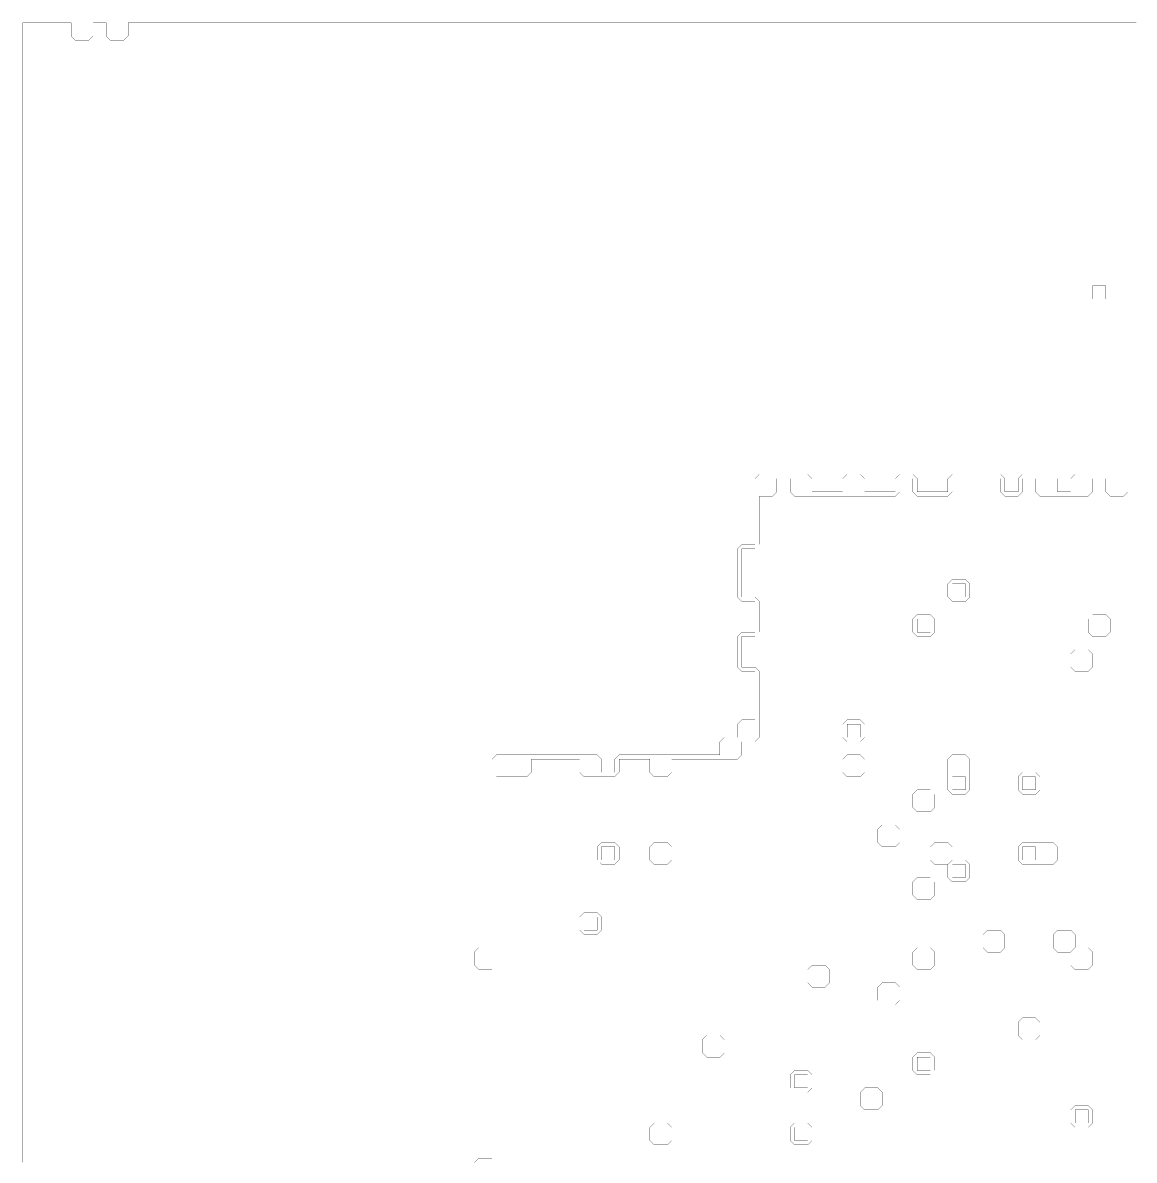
# Model space of a CAD drawing. Header units: metres. Extents: x 0 to 4990, y -4990 to 0.
# Drawn here: x 0 to 2476, y -2534 to 0 of the extents above; entities that cross this region are included whole.
import ezdxf

# ---------------------------------------------------------------- set-up
doc = ezdxf.new("R2010")
doc.units = ezdxf.units.M
for name, color, linetype in [('conductor', 1, 'Continuous'), ('dielectric', 8, 'Continuous'), ('substrate', 5, 'Continuous')]:
    doc.layers.add(name, color=color, linetype=linetype)

msp = doc.modelspace()

# ---------------------------------------------------------------- linework, layer by layer
at = {"layer": 'conductor', "const_width": 0.5}
msp.add_lwpolyline([(2480.46875, -1015.625), (2470.703125, -1015.625), (2460.9375, -1015.625), (2460.9375, -1025.390625), (2460.9375, -1035.15625), (2460.9375, -1044.921875), (2451.171875, -1054.6875), (2441.40625, -1054.6875), (2431.640625, -1054.6875), (2421.875, -1054.6875), (2412.109375, -1044.921875), (2412.109375, -1035.15625), (2412.109375, -1025.390625), (2412.109375, -1015.625), (2402.34375, -1015.625), (2392.578125, -1015.625), (2382.8125, -1015.625), (2382.8125, -1025.390625), (2382.8125, -1035.15625), (2382.8125, -1044.921875), (2373.046875, -1054.6875), (2363.28125, -1054.6875), (2353.515625, -1054.6875), (2343.75, -1054.6875), (2333.984375, -1054.6875), (2324.21875, -1054.6875), (2314.453125, -1054.6875), (2304.6875, -1054.6875), (2294.921875, -1054.6875), (2285.15625, -1054.6875), (2275.390625, -1054.6875), (2265.625, -1054.6875), (2255.859375, -1044.921875), (2255.859375, -1035.15625), (2255.859375, -1025.390625), (2255.859375, -1015.625), (2246.09375, -1015.625), (2236.328125, -1015.625), (2226.5625, -1015.625), (2226.5625, -1025.390625), (2226.5625, -1035.15625), (2226.5625, -1044.921875), (2216.796875, -1054.6875), (2207.03125, -1054.6875), (2197.265625, -1054.6875), (2187.5, -1054.6875), (2177.734375, -1044.921875), (2177.734375, -1035.15625), (2177.734375, -1025.390625), (2177.734375, -1015.625), (2167.96875, -1015.625), (2158.203125, -1015.625), (2148.4375, -1015.625), (2138.671875, -1015.625), (2128.90625, -1015.625), (2119.140625, -1015.625), (2109.375, -1015.625), (2099.609375, -1015.625), (2089.84375, -1015.625), (2080.078125, -1015.625), (2070.3125, -1015.625), (2070.3125, -1025.390625), (2070.3125, -1035.15625), (2070.3125, -1044.921875), (2060.546875, -1054.6875), (2050.78125, -1054.6875), (2041.015625, -1054.6875), (2031.25, -1054.6875), (2021.484375, -1054.6875), (2011.71875, -1054.6875), (2001.953125, -1054.6875), (1992.1875, -1054.6875), (1982.421875, -1044.921875), (1982.421875, -1035.15625), (1982.421875, -1025.390625), (1982.421875, -1015.625), (1972.65625, -1015.625), (1962.890625, -1015.625), (1953.125, -1015.625), (1953.125, -1025.390625), (1953.125, -1035.15625), (1953.125, -1044.921875), (1943.359375, -1054.6875), (1933.59375, -1054.6875), (1923.828125, -1054.6875), (1914.0625, -1054.6875), (1904.296875, -1054.6875), (1894.53125, -1054.6875), (1884.765625, -1054.6875), (1875, -1054.6875), (1865.234375, -1054.6875), (1855.46875, -1054.6875), (1845.703125, -1054.6875), (1835.9375, -1054.6875), (1826.171875, -1054.6875), (1816.40625, -1054.6875), (1806.640625, -1054.6875), (1796.875, -1054.6875), (1787.109375, -1054.6875), (1777.34375, -1054.6875), (1767.578125, -1054.6875), (1757.8125, -1054.6875), (1748.046875, -1054.6875), (1738.28125, -1054.6875), (1728.515625, -1054.6875), (1718.75, -1054.6875), (1708.984375, -1044.921875), (1708.984375, -1035.15625), (1708.984375, -1025.390625), (1708.984375, -1015.625), (1699.21875, -1015.625), (1689.453125, -1015.625), (1679.6875, -1015.625), (1679.6875, -1025.390625), (1679.6875, -1035.15625), (1679.6875, -1044.921875), (1669.921875, -1054.6875), (1660.15625, -1054.6875), (1650.390625, -1054.6875), (1640.625, -1054.6875), (1640.625, -1064.453125), (1640.625, -1074.21875), (1640.625, -1083.984375), (1640.625, -1093.75), (1640.625, -1103.515625), (1640.625, -1113.28125), (1640.625, -1123.046875), (1640.625, -1132.8125), (1640.625, -1142.578125), (1640.625, -1152.34375), (1640.625, -1162.109375), (1630.859375, -1171.875), (1621.09375, -1171.875), (1611.328125, -1171.875), (1601.5625, -1171.875), (1601.5625, -1181.640625), (1601.5625, -1191.40625), (1601.5625, -1201.171875), (1601.5625, -1210.9375), (1601.5625, -1220.703125), (1601.5625, -1230.46875), (1601.5625, -1240.234375), (1601.5625, -1250), (1601.5625, -1259.765625), (1601.5625, -1269.53125), (1601.5625, -1279.296875), (1611.328125, -1279.296875), (1621.09375, -1279.296875), (1630.859375, -1279.296875), (1640.625, -1289.0625), (1640.625, -1298.828125), (1640.625, -1308.59375), (1640.625, -1318.359375), (1640.625, -1328.125), (1640.625, -1337.890625), (1640.625, -1347.65625), (1640.625, -1357.421875), (1630.859375, -1367.1875), (1621.09375, -1367.1875), (1611.328125, -1367.1875), (1601.5625, -1367.1875), (1601.5625, -1376.953125), (1601.5625, -1386.71875), (1601.5625, -1396.484375), (1601.5625, -1406.25), (1601.5625, -1416.015625), (1601.5625, -1425.78125), (1601.5625, -1435.546875), (1611.328125, -1435.546875), (1621.09375, -1435.546875), (1630.859375, -1435.546875), (1640.625, -1445.3125), (1640.625, -1455.078125), (1640.625, -1464.84375), (1640.625, -1474.609375), (1640.625, -1484.375), (1640.625, -1494.140625), (1640.625, -1503.90625), (1640.625, -1513.671875), (1640.625, -1523.4375), (1640.625, -1533.203125), (1640.625, -1542.96875), (1640.625, -1552.734375), (1640.625, -1562.5), (1640.625, -1572.265625), (1640.625, -1582.03125), (1640.625, -1591.796875), (1630.859375, -1601.5625), (1621.09375, -1601.5625), (1611.328125, -1601.5625), (1601.5625, -1601.5625), (1601.5625, -1611.328125), (1601.5625, -1621.09375), (1601.5625, -1630.859375), (1591.796875, -1640.625), (1582.03125, -1640.625), (1572.265625, -1640.625), (1562.5, -1640.625), (1552.734375, -1640.625), (1542.96875, -1640.625), (1533.203125, -1640.625), (1523.4375, -1640.625), (1513.671875, -1640.625), (1503.90625, -1640.625), (1494.140625, -1640.625), (1484.375, -1640.625), (1474.609375, -1640.625), (1464.84375, -1640.625), (1455.078125, -1640.625), (1445.3125, -1640.625), (1445.3125, -1650.390625), (1445.3125, -1660.15625), (1445.3125, -1669.921875), (1435.546875, -1679.6875), (1425.78125, -1679.6875), (1416.015625, -1679.6875), (1406.25, -1679.6875), (1396.484375, -1669.921875), (1396.484375, -1660.15625), (1396.484375, -1650.390625), (1396.484375, -1640.625), (1386.71875, -1640.625), (1376.953125, -1640.625), (1367.1875, -1640.625), (1357.421875, -1640.625), (1347.65625, -1640.625), (1337.890625, -1640.625), (1328.125, -1640.625), (1328.125, -1650.390625), (1328.125, -1660.15625), (1328.125, -1669.921875), (1318.359375, -1679.6875), (1308.59375, -1679.6875), (1298.828125, -1679.6875), (1289.0625, -1679.6875), (1279.296875, -1679.6875), (1269.53125, -1679.6875), (1259.765625, -1679.6875), (1250, -1679.6875), (1240.234375, -1669.921875), (1240.234375, -1660.15625), (1240.234375, -1650.390625), (1240.234375, -1640.625), (1230.46875, -1640.625), (1220.703125, -1640.625), (1210.9375, -1640.625), (1201.171875, -1640.625), (1191.40625, -1640.625), (1181.640625, -1640.625), (1171.875, -1640.625), (1162.109375, -1640.625), (1152.34375, -1640.625), (1142.578125, -1640.625), (1132.8125, -1640.625), (1132.8125, -1650.390625), (1132.8125, -1660.15625), (1132.8125, -1669.921875), (1123.046875, -1679.6875), (1113.28125, -1679.6875), (1103.515625, -1679.6875), (1093.75, -1679.6875), (1083.984375, -1679.6875), (1074.21875, -1679.6875), (1064.453125, -1679.6875), (1054.6875, -1679.6875), (1054.6875, -1689.453125), (1054.6875, -1699.21875), (1054.6875, -1708.984375), (1054.6875, -1718.75), (1054.6875, -1728.515625), (1054.6875, -1738.28125), (1054.6875, -1748.046875), (1054.6875, -1757.8125), (1054.6875, -1767.578125), (1054.6875, -1777.34375), (1054.6875, -1787.109375), (1054.6875, -1796.875), (1054.6875, -1806.640625), (1054.6875, -1816.40625), (1054.6875, -1826.171875), (1054.6875, -1835.9375), (1054.6875, -1845.703125), (1054.6875, -1855.46875), (1054.6875, -1865.234375), (1054.6875, -1875), (1054.6875, -1884.765625), (1054.6875, -1894.53125), (1054.6875, -1904.296875), (1054.6875, -1914.0625), (1054.6875, -1923.828125), (1054.6875, -1933.59375), (1054.6875, -1943.359375), (1054.6875, -1953.125), (1054.6875, -1962.890625), (1054.6875, -1972.65625), (1054.6875, -1982.421875), (1054.6875, -1992.1875), (1054.6875, -2001.953125), (1054.6875, -2011.71875), (1054.6875, -2021.484375), (1054.6875, -2031.25), (1054.6875, -2041.015625), (1054.6875, -2050.78125), (1054.6875, -2060.546875), (1054.6875, -2070.3125), (1054.6875, -2080.078125), (1054.6875, -2089.84375), (1054.6875, -2099.609375), (1054.6875, -2109.375), (1054.6875, -2119.140625), (1054.6875, -2128.90625), (1054.6875, -2138.671875), (1054.6875, -2148.4375), (1054.6875, -2158.203125), (1054.6875, -2167.96875), (1054.6875, -2177.734375), (1054.6875, -2187.5), (1054.6875, -2197.265625), (1054.6875, -2207.03125), (1054.6875, -2216.796875), (1054.6875, -2226.5625), (1054.6875, -2236.328125), (1054.6875, -2246.09375), (1054.6875, -2255.859375), (1054.6875, -2265.625), (1054.6875, -2275.390625), (1054.6875, -2285.15625), (1054.6875, -2294.921875), (1054.6875, -2304.6875), (1054.6875, -2314.453125), (1054.6875, -2324.21875), (1054.6875, -2333.984375), (1054.6875, -2343.75), (1054.6875, -2353.515625), (1054.6875, -2363.28125), (1054.6875, -2373.046875), (1054.6875, -2382.8125), (1054.6875, -2392.578125), (1054.6875, -2402.34375), (1054.6875, -2412.109375), (1054.6875, -2421.875), (1054.6875, -2431.640625), (1054.6875, -2441.40625), (1054.6875, -2451.171875), (1054.6875, -2460.9375), (1054.6875, -2470.703125), (1054.6875, -2480.46875), (1054.6875, -2490.234375), (1054.6875, -2500), (1054.6875, -2509.765625), (1054.6875, -2519.53125), (1054.6875, -2529.296875), (1054.6875, -2539.0625)], dxfattribs=at)
for points in [[(2060.546875, -1250), (2070.3125, -1240.234375), (2080.078125, -1240.234375), (2089.84375, -1240.234375), (2099.609375, -1240.234375), (2109.375, -1250), (2109.375, -1259.765625), (2109.375, -1269.53125), (2109.375, -1279.296875), (2099.609375, -1289.0625), (2089.84375, -1289.0625), (2080.078125, -1289.0625), (2070.3125, -1289.0625), (2060.546875, -1279.296875), (2060.546875, -1269.53125), (2060.546875, -1259.765625)], [(1982.421875, -1328.125), (1992.1875, -1318.359375), (2001.953125, -1318.359375), (2011.71875, -1318.359375), (2021.484375, -1318.359375), (2031.25, -1328.125), (2031.25, -1337.890625), (2031.25, -1347.65625), (2031.25, -1357.421875), (2021.484375, -1367.1875), (2011.71875, -1367.1875), (2001.953125, -1367.1875), (1992.1875, -1367.1875), (1982.421875, -1357.421875), (1982.421875, -1347.65625), (1982.421875, -1337.890625)], [(2373.046875, -1328.125), (2382.8125, -1318.359375), (2392.578125, -1318.359375), (2402.34375, -1318.359375), (2412.109375, -1318.359375), (2421.875, -1328.125), (2421.875, -1337.890625), (2421.875, -1347.65625), (2421.875, -1357.421875), (2412.109375, -1367.1875), (2402.34375, -1367.1875), (2392.578125, -1367.1875), (2382.8125, -1367.1875), (2373.046875, -1357.421875), (2373.046875, -1347.65625), (2373.046875, -1337.890625)], [(2333.984375, -1406.25), (2343.75, -1396.484375), (2353.515625, -1396.484375), (2363.28125, -1396.484375), (2373.046875, -1396.484375), (2382.8125, -1406.25), (2382.8125, -1416.015625), (2382.8125, -1425.78125), (2382.8125, -1435.546875), (2373.046875, -1445.3125), (2363.28125, -1445.3125), (2353.515625, -1445.3125), (2343.75, -1445.3125), (2333.984375, -1435.546875), (2333.984375, -1425.78125), (2333.984375, -1416.015625)], [(1826.171875, -1562.5), (1835.9375, -1552.734375), (1845.703125, -1552.734375), (1855.46875, -1552.734375), (1865.234375, -1552.734375), (1875, -1562.5), (1875, -1572.265625), (1875, -1582.03125), (1875, -1591.796875), (1865.234375, -1601.5625), (1855.46875, -1601.5625), (1845.703125, -1601.5625), (1835.9375, -1601.5625), (1826.171875, -1591.796875), (1826.171875, -1582.03125), (1826.171875, -1572.265625)], [(1826.171875, -1640.625), (1835.9375, -1630.859375), (1845.703125, -1630.859375), (1855.46875, -1630.859375), (1865.234375, -1630.859375), (1875, -1640.625), (1875, -1650.390625), (1875, -1660.15625), (1875, -1669.921875), (1865.234375, -1679.6875), (1855.46875, -1679.6875), (1845.703125, -1679.6875), (1835.9375, -1679.6875), (1826.171875, -1669.921875), (1826.171875, -1660.15625), (1826.171875, -1650.390625)], [(2060.546875, -1640.625), (2070.3125, -1630.859375), (2080.078125, -1630.859375), (2089.84375, -1630.859375), (2099.609375, -1630.859375), (2109.375, -1640.625), (2109.375, -1650.390625), (2109.375, -1660.15625), (2109.375, -1669.921875), (2109.375, -1679.6875), (2109.375, -1689.453125), (2109.375, -1699.21875), (2109.375, -1708.984375), (2099.609375, -1718.75), (2089.84375, -1718.75), (2080.078125, -1718.75), (2070.3125, -1718.75), (2060.546875, -1708.984375), (2060.546875, -1699.21875), (2060.546875, -1689.453125), (2060.546875, -1679.6875), (2060.546875, -1669.921875), (2060.546875, -1660.15625), (2060.546875, -1650.390625)], [(2216.796875, -1679.6875), (2226.5625, -1669.921875), (2236.328125, -1669.921875), (2246.09375, -1669.921875), (2255.859375, -1669.921875), (2265.625, -1679.6875), (2265.625, -1689.453125), (2265.625, -1699.21875), (2265.625, -1708.984375), (2255.859375, -1718.75), (2246.09375, -1718.75), (2236.328125, -1718.75), (2226.5625, -1718.75), (2216.796875, -1708.984375), (2216.796875, -1699.21875), (2216.796875, -1689.453125)], [(1982.421875, -1718.75), (1992.1875, -1708.984375), (2001.953125, -1708.984375), (2011.71875, -1708.984375), (2021.484375, -1708.984375), (2031.25, -1718.75), (2031.25, -1728.515625), (2031.25, -1738.28125), (2031.25, -1748.046875), (2021.484375, -1757.8125), (2011.71875, -1757.8125), (2001.953125, -1757.8125), (1992.1875, -1757.8125), (1982.421875, -1748.046875), (1982.421875, -1738.28125), (1982.421875, -1728.515625)], [(1904.296875, -1796.875), (1914.0625, -1787.109375), (1923.828125, -1787.109375), (1933.59375, -1787.109375), (1943.359375, -1787.109375), (1953.125, -1796.875), (1953.125, -1806.640625), (1953.125, -1816.40625), (1953.125, -1826.171875), (1943.359375, -1835.9375), (1933.59375, -1835.9375), (1923.828125, -1835.9375), (1914.0625, -1835.9375), (1904.296875, -1826.171875), (1904.296875, -1816.40625), (1904.296875, -1806.640625)], [(1279.296875, -1835.9375), (1289.0625, -1826.171875), (1298.828125, -1826.171875), (1308.59375, -1826.171875), (1318.359375, -1826.171875), (1328.125, -1835.9375), (1328.125, -1845.703125), (1328.125, -1855.46875), (1328.125, -1865.234375), (1318.359375, -1875), (1308.59375, -1875), (1298.828125, -1875), (1289.0625, -1875), (1279.296875, -1865.234375), (1279.296875, -1855.46875), (1279.296875, -1845.703125)], [(1396.484375, -1835.9375), (1406.25, -1826.171875), (1416.015625, -1826.171875), (1425.78125, -1826.171875), (1435.546875, -1826.171875), (1445.3125, -1835.9375), (1445.3125, -1845.703125), (1445.3125, -1855.46875), (1445.3125, -1865.234375), (1435.546875, -1875), (1425.78125, -1875), (1416.015625, -1875), (1406.25, -1875), (1396.484375, -1865.234375), (1396.484375, -1855.46875), (1396.484375, -1845.703125)], [(2021.484375, -1835.9375), (2031.25, -1826.171875), (2041.015625, -1826.171875), (2050.78125, -1826.171875), (2060.546875, -1826.171875), (2070.3125, -1835.9375), (2070.3125, -1845.703125), (2070.3125, -1855.46875), (2070.3125, -1865.234375), (2060.546875, -1875), (2050.78125, -1875), (2041.015625, -1875), (2031.25, -1875), (2021.484375, -1865.234375), (2021.484375, -1855.46875), (2021.484375, -1845.703125)], [(2216.796875, -1835.9375), (2226.5625, -1826.171875), (2236.328125, -1826.171875), (2246.09375, -1826.171875), (2255.859375, -1826.171875), (2265.625, -1826.171875), (2275.390625, -1826.171875), (2285.15625, -1826.171875), (2294.921875, -1826.171875), (2304.6875, -1835.9375), (2304.6875, -1845.703125), (2304.6875, -1855.46875), (2304.6875, -1865.234375), (2294.921875, -1875), (2285.15625, -1875), (2275.390625, -1875), (2265.625, -1875), (2255.859375, -1875), (2246.09375, -1875), (2236.328125, -1875), (2226.5625, -1875), (2216.796875, -1865.234375), (2216.796875, -1855.46875), (2216.796875, -1845.703125)], [(2060.546875, -1875), (2070.3125, -1865.234375), (2080.078125, -1865.234375), (2089.84375, -1865.234375), (2099.609375, -1865.234375), (2109.375, -1875), (2109.375, -1884.765625), (2109.375, -1894.53125), (2109.375, -1904.296875), (2099.609375, -1914.0625), (2089.84375, -1914.0625), (2080.078125, -1914.0625), (2070.3125, -1914.0625), (2060.546875, -1904.296875), (2060.546875, -1894.53125), (2060.546875, -1884.765625)], [(1982.421875, -1914.0625), (1992.1875, -1904.296875), (2001.953125, -1904.296875), (2011.71875, -1904.296875), (2021.484375, -1904.296875), (2031.25, -1914.0625), (2031.25, -1923.828125), (2031.25, -1933.59375), (2031.25, -1943.359375), (2021.484375, -1953.125), (2011.71875, -1953.125), (2001.953125, -1953.125), (1992.1875, -1953.125), (1982.421875, -1943.359375), (1982.421875, -1933.59375), (1982.421875, -1923.828125)], [(1240.234375, -1992.1875), (1250, -1982.421875), (1259.765625, -1982.421875), (1269.53125, -1982.421875), (1279.296875, -1982.421875), (1289.0625, -1992.1875), (1289.0625, -2001.953125), (1289.0625, -2011.71875), (1289.0625, -2021.484375), (1279.296875, -2031.25), (1269.53125, -2031.25), (1259.765625, -2031.25), (1250, -2031.25), (1240.234375, -2021.484375), (1240.234375, -2011.71875), (1240.234375, -2001.953125)], [(2138.671875, -2031.25), (2148.4375, -2021.484375), (2158.203125, -2021.484375), (2167.96875, -2021.484375), (2177.734375, -2021.484375), (2187.5, -2031.25), (2187.5, -2041.015625), (2187.5, -2050.78125), (2187.5, -2060.546875), (2177.734375, -2070.3125), (2167.96875, -2070.3125), (2158.203125, -2070.3125), (2148.4375, -2070.3125), (2138.671875, -2060.546875), (2138.671875, -2050.78125), (2138.671875, -2041.015625)], [(2294.921875, -2031.25), (2304.6875, -2021.484375), (2314.453125, -2021.484375), (2324.21875, -2021.484375), (2333.984375, -2021.484375), (2343.75, -2031.25), (2343.75, -2041.015625), (2343.75, -2050.78125), (2343.75, -2060.546875), (2333.984375, -2070.3125), (2324.21875, -2070.3125), (2314.453125, -2070.3125), (2304.6875, -2070.3125), (2294.921875, -2060.546875), (2294.921875, -2050.78125), (2294.921875, -2041.015625)], [(1982.421875, -2070.3125), (1992.1875, -2060.546875), (2001.953125, -2060.546875), (2011.71875, -2060.546875), (2021.484375, -2060.546875), (2031.25, -2070.3125), (2031.25, -2080.078125), (2031.25, -2089.84375), (2031.25, -2099.609375), (2021.484375, -2109.375), (2011.71875, -2109.375), (2001.953125, -2109.375), (1992.1875, -2109.375), (1982.421875, -2099.609375), (1982.421875, -2089.84375), (1982.421875, -2080.078125)], [(2333.984375, -2070.3125), (2343.75, -2060.546875), (2353.515625, -2060.546875), (2363.28125, -2060.546875), (2373.046875, -2060.546875), (2382.8125, -2070.3125), (2382.8125, -2080.078125), (2382.8125, -2089.84375), (2382.8125, -2099.609375), (2373.046875, -2109.375), (2363.28125, -2109.375), (2353.515625, -2109.375), (2343.75, -2109.375), (2333.984375, -2099.609375), (2333.984375, -2089.84375), (2333.984375, -2080.078125)], [(1748.046875, -2109.375), (1757.8125, -2099.609375), (1767.578125, -2099.609375), (1777.34375, -2099.609375), (1787.109375, -2099.609375), (1796.875, -2109.375), (1796.875, -2119.140625), (1796.875, -2128.90625), (1796.875, -2138.671875), (1787.109375, -2148.4375), (1777.34375, -2148.4375), (1767.578125, -2148.4375), (1757.8125, -2148.4375), (1748.046875, -2138.671875), (1748.046875, -2128.90625), (1748.046875, -2119.140625)], [(1904.296875, -2148.4375), (1914.0625, -2138.671875), (1923.828125, -2138.671875), (1933.59375, -2138.671875), (1943.359375, -2138.671875), (1953.125, -2148.4375), (1953.125, -2158.203125), (1953.125, -2167.96875), (1953.125, -2177.734375), (1943.359375, -2187.5), (1933.59375, -2187.5), (1923.828125, -2187.5), (1914.0625, -2187.5), (1904.296875, -2177.734375), (1904.296875, -2167.96875), (1904.296875, -2158.203125)], [(2216.796875, -2226.5625), (2226.5625, -2216.796875), (2236.328125, -2216.796875), (2246.09375, -2216.796875), (2255.859375, -2216.796875), (2265.625, -2226.5625), (2265.625, -2236.328125), (2265.625, -2246.09375), (2265.625, -2255.859375), (2255.859375, -2265.625), (2246.09375, -2265.625), (2236.328125, -2265.625), (2226.5625, -2265.625), (2216.796875, -2255.859375), (2216.796875, -2246.09375), (2216.796875, -2236.328125)], [(1513.671875, -2265.625), (1523.4375, -2255.859375), (1533.203125, -2255.859375), (1542.96875, -2255.859375), (1552.734375, -2255.859375), (1562.5, -2265.625), (1562.5, -2275.390625), (1562.5, -2285.15625), (1562.5, -2294.921875), (1552.734375, -2304.6875), (1542.96875, -2304.6875), (1533.203125, -2304.6875), (1523.4375, -2304.6875), (1513.671875, -2294.921875), (1513.671875, -2285.15625), (1513.671875, -2275.390625)], [(1982.421875, -2304.6875), (1992.1875, -2294.921875), (2001.953125, -2294.921875), (2011.71875, -2294.921875), (2021.484375, -2294.921875), (2031.25, -2304.6875), (2031.25, -2314.453125), (2031.25, -2324.21875), (2031.25, -2333.984375), (2021.484375, -2343.75), (2011.71875, -2343.75), (2001.953125, -2343.75), (1992.1875, -2343.75), (1982.421875, -2333.984375), (1982.421875, -2324.21875), (1982.421875, -2314.453125)], [(1708.984375, -2343.75), (1718.75, -2333.984375), (1728.515625, -2333.984375), (1738.28125, -2333.984375), (1748.046875, -2333.984375), (1757.8125, -2343.75), (1757.8125, -2353.515625), (1757.8125, -2363.28125), (1757.8125, -2373.046875), (1748.046875, -2382.8125), (1738.28125, -2382.8125), (1728.515625, -2382.8125), (1718.75, -2382.8125), (1708.984375, -2373.046875), (1708.984375, -2363.28125), (1708.984375, -2353.515625)], [(1865.234375, -2382.8125), (1875, -2373.046875), (1884.765625, -2373.046875), (1894.53125, -2373.046875), (1904.296875, -2373.046875), (1914.0625, -2382.8125), (1914.0625, -2392.578125), (1914.0625, -2402.34375), (1914.0625, -2412.109375), (1904.296875, -2421.875), (1894.53125, -2421.875), (1884.765625, -2421.875), (1875, -2421.875), (1865.234375, -2412.109375), (1865.234375, -2402.34375), (1865.234375, -2392.578125)], [(2333.984375, -2421.875), (2343.75, -2412.109375), (2353.515625, -2412.109375), (2363.28125, -2412.109375), (2373.046875, -2412.109375), (2382.8125, -2421.875), (2382.8125, -2431.640625), (2382.8125, -2441.40625), (2382.8125, -2451.171875), (2373.046875, -2460.9375), (2363.28125, -2460.9375), (2353.515625, -2460.9375), (2343.75, -2460.9375), (2333.984375, -2451.171875), (2333.984375, -2441.40625), (2333.984375, -2431.640625)], [(1396.484375, -2460.9375), (1406.25, -2451.171875), (1416.015625, -2451.171875), (1425.78125, -2451.171875), (1435.546875, -2451.171875), (1445.3125, -2460.9375), (1445.3125, -2470.703125), (1445.3125, -2480.46875), (1445.3125, -2490.234375), (1435.546875, -2500), (1425.78125, -2500), (1416.015625, -2500), (1406.25, -2500), (1396.484375, -2490.234375), (1396.484375, -2480.46875), (1396.484375, -2470.703125)], [(1708.984375, -2460.9375), (1718.75, -2451.171875), (1728.515625, -2451.171875), (1738.28125, -2451.171875), (1748.046875, -2451.171875), (1757.8125, -2460.9375), (1757.8125, -2470.703125), (1757.8125, -2480.46875), (1757.8125, -2490.234375), (1748.046875, -2500), (1738.28125, -2500), (1728.515625, -2500), (1718.75, -2500), (1708.984375, -2490.234375), (1708.984375, -2480.46875), (1708.984375, -2470.703125)]]:
    msp.add_lwpolyline(points, close=True, dxfattribs=at)
at = {"layer": 'dielectric', "const_width": 0.5}
msp.add_lwpolyline([(2382.8125, -585.9375), (2382.8125, -595.703125), (2382.8125, -605.46875), (2382.8125, -615.234375), (2392.578125, -615.234375), (2402.34375, -615.234375), (2412.109375, -615.234375), (2412.109375, -605.46875), (2412.109375, -595.703125), (2412.109375, -585.9375), (2402.34375, -585.9375), (2392.578125, -585.9375)], close=True, dxfattribs=at)
at = {"layer": 'substrate', "const_width": 0.5}
for points in [[(2480.46875, 0), (2470.703125, 0), (2460.9375, 0), (2451.171875, 0), (2441.40625, 0), (2431.640625, 0), (2421.875, 0), (2412.109375, 0), (2402.34375, 0), (2392.578125, 0), (2382.8125, 0), (2373.046875, 0), (2363.28125, 0), (2353.515625, 0), (2343.75, 0), (2333.984375, 0), (2324.21875, 0), (2314.453125, 0), (2304.6875, 0), (2294.921875, 0), (2285.15625, 0), (2275.390625, 0), (2265.625, 0), (2255.859375, 0), (2246.09375, 0), (2236.328125, 0), (2226.5625, 0), (2216.796875, 0), (2207.03125, 0), (2197.265625, 0), (2187.5, 0), (2177.734375, 0), (2167.96875, 0), (2158.203125, 0), (2148.4375, 0), (2138.671875, 0), (2128.90625, 0), (2119.140625, 0), (2109.375, 0), (2099.609375, 0), (2089.84375, 0), (2080.078125, 0), (2070.3125, 0), (2060.546875, 0), (2050.78125, 0), (2041.015625, 0), (2031.25, 0), (2021.484375, 0), (2011.71875, 0), (2001.953125, 0), (1992.1875, 0), (1982.421875, 0), (1972.65625, 0), (1962.890625, 0), (1953.125, 0), (1943.359375, 0), (1933.59375, 0), (1923.828125, 0), (1914.0625, 0), (1904.296875, 0), (1894.53125, 0), (1884.765625, 0), (1875, 0), (1865.234375, 0), (1855.46875, 0), (1845.703125, 0), (1835.9375, 0), (1826.171875, 0), (1816.40625, 0), (1806.640625, 0), (1796.875, 0), (1787.109375, 0), (1777.34375, 0), (1767.578125, 0), (1757.8125, 0), (1748.046875, 0), (1738.28125, 0), (1728.515625, 0), (1718.75, 0), (1708.984375, 0), (1699.21875, 0), (1689.453125, 0), (1679.6875, 0), (1669.921875, 0), (1660.15625, 0), (1650.390625, 0), (1640.625, 0), (1630.859375, 0), (1621.09375, 0), (1611.328125, 0), (1601.5625, 0), (1591.796875, 0), (1582.03125, 0), (1572.265625, 0), (1562.5, 0), (1552.734375, 0), (1542.96875, 0), (1533.203125, 0), (1523.4375, 0), (1513.671875, 0), (1503.90625, 0), (1494.140625, 0), (1484.375, 0), (1474.609375, 0), (1464.84375, 0), (1455.078125, 0), (1445.3125, 0), (1435.546875, 0), (1425.78125, 0), (1416.015625, 0), (1406.25, 0), (1396.484375, 0), (1386.71875, 0), (1376.953125, 0), (1367.1875, 0), (1357.421875, 0), (1347.65625, 0), (1337.890625, 0), (1328.125, 0), (1318.359375, 0), (1308.59375, 0), (1298.828125, 0), (1289.0625, 0), (1279.296875, 0), (1269.53125, 0), (1259.765625, 0), (1250, 0), (1240.234375, 0), (1230.46875, 0), (1220.703125, 0), (1210.9375, 0), (1201.171875, 0), (1191.40625, 0), (1181.640625, 0), (1171.875, 0), (1162.109375, 0), (1152.34375, 0), (1142.578125, 0), (1132.8125, 0), (1123.046875, 0), (1113.28125, 0), (1103.515625, 0), (1093.75, 0), (1083.984375, 0), (1074.21875, 0), (1064.453125, 0), (1054.6875, 0), (1044.921875, 0), (1035.15625, 0), (1025.390625, 0), (1015.625, 0), (1005.859375, 0), (996.09375, 0), (986.328125, 0), (976.5625, 0), (966.796875, 0), (957.03125, 0), (947.265625, 0), (937.5, 0), (927.734375, 0), (917.96875, 0), (908.203125, 0), (898.4375, 0), (888.671875, 0), (878.90625, 0), (869.140625, 0), (859.375, 0), (849.609375, 0), (839.84375, 0), (830.078125, 0), (820.3125, 0), (810.546875, 0), (800.78125, 0), (791.015625, 0), (781.25, 0), (771.484375, 0), (761.71875, 0), (751.953125, 0), (742.1875, 0), (732.421875, 0), (722.65625, 0), (712.890625, 0), (703.125, 0), (693.359375, 0), (683.59375, 0), (673.828125, 0), (664.0625, 0), (654.296875, 0), (644.53125, 0), (634.765625, 0), (625, 0), (615.234375, 0), (605.46875, 0), (595.703125, 0), (585.9375, 0), (576.171875, 0), (566.40625, 0), (556.640625, 0), (546.875, 0), (537.109375, 0), (527.34375, 0), (517.578125, 0), (507.8125, 0), (498.046875, 0), (488.28125, 0), (478.515625, 0), (468.75, 0), (458.984375, 0), (449.21875, 0), (439.453125, 0), (429.6875, 0), (419.921875, 0), (410.15625, 0), (400.390625, 0), (390.625, 0), (380.859375, 0), (371.09375, 0), (361.328125, 0), (351.5625, 0), (341.796875, 0), (332.03125, 0), (322.265625, 0), (312.5, 0), (302.734375, 0), (292.96875, 0), (283.203125, 0), (273.4375, 0), (263.671875, 0), (253.90625, 0), (244.140625, 0), (234.375, 0), (234.375, -9.765625), (234.375, -19.53125), (234.375, -29.296875), (224.609375, -39.0625), (214.84375, -39.0625), (205.078125, -39.0625), (195.3125, -39.0625), (185.546875, -29.296875), (185.546875, -19.53125), (185.546875, -9.765625), (185.546875, 0), (175.78125, 0), (166.015625, 0), (156.25, 0), (156.25, -9.765625), (156.25, -19.53125), (156.25, -29.296875), (146.484375, -39.0625), (136.71875, -39.0625), (126.953125, -39.0625), (117.1875, -39.0625), (107.421875, -29.296875), (107.421875, -19.53125), (107.421875, -9.765625), (107.421875, 0), (97.65625, 0), (87.890625, 0), (78.125, 0), (68.359375, 0), (58.59375, 0), (48.828125, 0), (39.0625, 0), (29.296875, 0), (19.53125, 0), (9.765625, 0), (0, 0), (0, -9.765625), (0, -19.53125), (0, -29.296875), (0, -39.0625), (0, -48.828125), (0, -58.59375), (0, -68.359375), (0, -78.125), (0, -87.890625), (0, -97.65625), (0, -107.421875), (0, -117.1875), (0, -126.953125), (0, -136.71875), (0, -146.484375), (0, -156.25), (0, -166.015625), (0, -175.78125), (0, -185.546875), (0, -195.3125), (0, -205.078125), (0, -214.84375), (0, -224.609375), (0, -234.375), (0, -244.140625), (0, -253.90625), (0, -263.671875), (0, -273.4375), (0, -283.203125), (0, -292.96875), (0, -302.734375), (0, -312.5), (0, -322.265625), (0, -332.03125), (0, -341.796875), (0, -351.5625), (0, -361.328125), (0, -371.09375), (0, -380.859375), (0, -390.625), (0, -400.390625), (0, -410.15625), (0, -419.921875), (0, -429.6875), (0, -439.453125), (0, -449.21875), (0, -458.984375), (0, -468.75), (0, -478.515625), (0, -488.28125), (0, -498.046875), (0, -507.8125), (0, -517.578125), (0, -527.34375), (0, -537.109375), (0, -546.875), (0, -556.640625), (0, -566.40625), (0, -576.171875), (0, -585.9375), (0, -595.703125), (0, -605.46875), (0, -615.234375), (0, -625), (0, -634.765625), (0, -644.53125), (0, -654.296875), (0, -664.0625), (0, -673.828125), (0, -683.59375), (0, -693.359375), (0, -703.125), (0, -712.890625), (0, -722.65625), (0, -732.421875), (0, -742.1875), (0, -751.953125), (0, -761.71875), (0, -771.484375), (0, -781.25), (0, -791.015625), (0, -800.78125), (0, -810.546875), (0, -820.3125), (0, -830.078125), (0, -839.84375), (0, -849.609375), (0, -859.375), (0, -869.140625), (0, -878.90625), (0, -888.671875), (0, -898.4375), (0, -908.203125), (0, -917.96875), (0, -927.734375), (0, -937.5), (0, -947.265625), (0, -957.03125), (0, -966.796875), (0, -976.5625), (0, -986.328125), (0, -996.09375), (0, -1005.859375), (0, -1015.625), (0, -1025.390625), (0, -1035.15625), (0, -1044.921875), (0, -1054.6875), (0, -1064.453125), (0, -1074.21875), (0, -1083.984375), (0, -1093.75), (0, -1103.515625), (0, -1113.28125), (0, -1123.046875), (0, -1132.8125), (0, -1142.578125), (0, -1152.34375), (0, -1162.109375), (0, -1171.875), (0, -1181.640625), (0, -1191.40625), (0, -1201.171875), (0, -1210.9375), (0, -1220.703125), (0, -1230.46875), (0, -1240.234375), (0, -1250), (0, -1259.765625), (0, -1269.53125), (0, -1279.296875), (0, -1289.0625), (0, -1298.828125), (0, -1308.59375), (0, -1318.359375), (0, -1328.125), (0, -1337.890625), (0, -1347.65625), (0, -1357.421875), (0, -1367.1875), (0, -1376.953125), (0, -1386.71875), (0, -1396.484375), (0, -1406.25), (0, -1416.015625), (0, -1425.78125), (0, -1435.546875), (0, -1445.3125), (0, -1455.078125), (0, -1464.84375), (0, -1474.609375), (0, -1484.375), (0, -1494.140625), (0, -1503.90625), (0, -1513.671875), (0, -1523.4375), (0, -1533.203125), (0, -1542.96875), (0, -1552.734375), (0, -1562.5), (0, -1572.265625), (0, -1582.03125), (0, -1591.796875), (0, -1601.5625), (0, -1611.328125), (0, -1621.09375), (0, -1630.859375), (0, -1640.625), (0, -1650.390625), (0, -1660.15625), (0, -1669.921875), (0, -1679.6875), (0, -1689.453125), (0, -1699.21875), (0, -1708.984375), (0, -1718.75), (0, -1728.515625), (0, -1738.28125), (0, -1748.046875), (0, -1757.8125), (0, -1767.578125), (0, -1777.34375), (0, -1787.109375), (0, -1796.875), (0, -1806.640625), (0, -1816.40625), (0, -1826.171875), (0, -1835.9375), (0, -1845.703125), (0, -1855.46875), (0, -1865.234375), (0, -1875), (0, -1884.765625), (0, -1894.53125), (0, -1904.296875), (0, -1914.0625), (0, -1923.828125), (0, -1933.59375), (0, -1943.359375), (0, -1953.125), (0, -1962.890625), (0, -1972.65625), (0, -1982.421875), (0, -1992.1875), (0, -2001.953125), (0, -2011.71875), (0, -2021.484375), (0, -2031.25), (0, -2041.015625), (0, -2050.78125), (0, -2060.546875), (0, -2070.3125), (0, -2080.078125), (0, -2089.84375), (0, -2099.609375), (0, -2109.375), (0, -2119.140625), (0, -2128.90625), (0, -2138.671875), (0, -2148.4375), (0, -2158.203125), (0, -2167.96875), (0, -2177.734375), (0, -2187.5), (0, -2197.265625), (0, -2207.03125), (0, -2216.796875), (0, -2226.5625), (0, -2236.328125), (0, -2246.09375), (0, -2255.859375), (0, -2265.625), (0, -2275.390625), (0, -2285.15625), (0, -2294.921875), (0, -2304.6875), (0, -2314.453125), (0, -2324.21875), (0, -2333.984375), (0, -2343.75), (0, -2353.515625), (0, -2363.28125), (0, -2373.046875), (0, -2382.8125), (0, -2392.578125), (0, -2402.34375), (0, -2412.109375), (0, -2421.875), (0, -2431.640625), (0, -2441.40625), (0, -2451.171875), (0, -2460.9375), (0, -2470.703125), (0, -2480.46875), (0, -2490.234375), (0, -2500), (0, -2509.765625), (0, -2519.53125), (0, -2529.296875), (0, -2539.0625)], [(1005.859375, -2539.0625), (1015.625, -2529.296875), (1025.390625, -2529.296875), (1035.15625, -2529.296875), (1044.921875, -2529.296875), (1044.921875, -2519.53125), (1044.921875, -2509.765625), (1044.921875, -2500), (1044.921875, -2490.234375), (1044.921875, -2480.46875), (1044.921875, -2470.703125), (1044.921875, -2460.9375), (1044.921875, -2451.171875), (1044.921875, -2441.40625), (1044.921875, -2431.640625), (1044.921875, -2421.875), (1044.921875, -2412.109375), (1044.921875, -2402.34375), (1044.921875, -2392.578125), (1044.921875, -2382.8125), (1044.921875, -2373.046875), (1044.921875, -2363.28125), (1044.921875, -2353.515625), (1044.921875, -2343.75), (1044.921875, -2333.984375), (1044.921875, -2324.21875), (1044.921875, -2314.453125), (1044.921875, -2304.6875), (1044.921875, -2294.921875), (1044.921875, -2285.15625), (1044.921875, -2275.390625), (1044.921875, -2265.625), (1044.921875, -2255.859375), (1044.921875, -2246.09375), (1044.921875, -2236.328125), (1044.921875, -2226.5625), (1044.921875, -2216.796875), (1044.921875, -2207.03125), (1044.921875, -2197.265625), (1044.921875, -2187.5), (1044.921875, -2177.734375), (1044.921875, -2167.96875), (1044.921875, -2158.203125), (1044.921875, -2148.4375), (1044.921875, -2138.671875), (1044.921875, -2128.90625), (1044.921875, -2119.140625), (1044.921875, -2109.375), (1035.15625, -2109.375), (1025.390625, -2109.375), (1015.625, -2109.375), (1005.859375, -2099.609375), (1005.859375, -2089.84375), (1005.859375, -2080.078125), (1005.859375, -2070.3125), (1015.625, -2060.546875), (1025.390625, -2060.546875), (1035.15625, -2060.546875), (1044.921875, -2060.546875), (1044.921875, -2050.78125), (1044.921875, -2041.015625), (1044.921875, -2031.25), (1044.921875, -2021.484375), (1044.921875, -2011.71875), (1044.921875, -2001.953125), (1044.921875, -1992.1875), (1044.921875, -1982.421875), (1044.921875, -1972.65625), (1044.921875, -1962.890625), (1044.921875, -1953.125), (1044.921875, -1943.359375), (1044.921875, -1933.59375), (1044.921875, -1923.828125), (1044.921875, -1914.0625), (1044.921875, -1904.296875), (1044.921875, -1894.53125), (1044.921875, -1884.765625), (1044.921875, -1875), (1044.921875, -1865.234375), (1044.921875, -1855.46875), (1044.921875, -1845.703125), (1044.921875, -1835.9375), (1044.921875, -1826.171875), (1044.921875, -1816.40625), (1044.921875, -1806.640625), (1044.921875, -1796.875), (1044.921875, -1787.109375), (1044.921875, -1777.34375), (1044.921875, -1767.578125), (1044.921875, -1757.8125), (1044.921875, -1748.046875), (1044.921875, -1738.28125), (1044.921875, -1728.515625), (1044.921875, -1718.75), (1044.921875, -1708.984375), (1044.921875, -1699.21875), (1044.921875, -1689.453125), (1044.921875, -1679.6875), (1044.921875, -1669.921875), (1044.921875, -1660.15625), (1044.921875, -1650.390625), (1044.921875, -1640.625), (1054.6875, -1630.859375), (1064.453125, -1630.859375), (1074.21875, -1630.859375), (1083.984375, -1630.859375), (1093.75, -1630.859375), (1103.515625, -1630.859375), (1113.28125, -1630.859375), (1123.046875, -1630.859375), (1132.8125, -1630.859375), (1142.578125, -1630.859375), (1152.34375, -1630.859375), (1162.109375, -1630.859375), (1171.875, -1630.859375), (1181.640625, -1630.859375), (1191.40625, -1630.859375), (1201.171875, -1630.859375), (1210.9375, -1630.859375), (1220.703125, -1630.859375), (1230.46875, -1630.859375), (1240.234375, -1630.859375), (1250, -1630.859375), (1259.765625, -1630.859375), (1269.53125, -1630.859375), (1279.296875, -1630.859375), (1289.0625, -1640.625), (1289.0625, -1650.390625), (1289.0625, -1660.15625), (1289.0625, -1669.921875), (1298.828125, -1669.921875), (1308.59375, -1669.921875), (1318.359375, -1669.921875), (1318.359375, -1660.15625), (1318.359375, -1650.390625), (1318.359375, -1640.625), (1328.125, -1630.859375), (1337.890625, -1630.859375), (1347.65625, -1630.859375), (1357.421875, -1630.859375), (1367.1875, -1630.859375), (1376.953125, -1630.859375), (1386.71875, -1630.859375), (1396.484375, -1630.859375), (1406.25, -1630.859375), (1416.015625, -1630.859375), (1425.78125, -1630.859375), (1435.546875, -1630.859375), (1445.3125, -1630.859375), (1455.078125, -1630.859375), (1464.84375, -1630.859375), (1474.609375, -1630.859375), (1484.375, -1630.859375), (1494.140625, -1630.859375), (1503.90625, -1630.859375), (1513.671875, -1630.859375), (1523.4375, -1630.859375), (1533.203125, -1630.859375), (1542.96875, -1630.859375), (1552.734375, -1630.859375), (1552.734375, -1621.09375), (1552.734375, -1611.328125), (1552.734375, -1601.5625), (1562.5, -1591.796875), (1572.265625, -1591.796875), (1582.03125, -1591.796875), (1591.796875, -1591.796875), (1591.796875, -1582.03125), (1591.796875, -1572.265625), (1591.796875, -1562.5), (1601.5625, -1552.734375), (1611.328125, -1552.734375), (1621.09375, -1552.734375), (1630.859375, -1552.734375), (1630.859375, -1542.96875), (1630.859375, -1533.203125), (1630.859375, -1523.4375), (1630.859375, -1513.671875), (1630.859375, -1503.90625), (1630.859375, -1494.140625), (1630.859375, -1484.375), (1630.859375, -1474.609375), (1630.859375, -1464.84375), (1630.859375, -1455.078125), (1630.859375, -1445.3125), (1621.09375, -1445.3125), (1611.328125, -1445.3125), (1601.5625, -1445.3125), (1591.796875, -1435.546875), (1591.796875, -1425.78125), (1591.796875, -1416.015625), (1591.796875, -1406.25), (1591.796875, -1396.484375), (1591.796875, -1386.71875), (1591.796875, -1376.953125), (1591.796875, -1367.1875), (1601.5625, -1357.421875), (1611.328125, -1357.421875), (1621.09375, -1357.421875), (1630.859375, -1357.421875), (1630.859375, -1347.65625), (1630.859375, -1337.890625), (1630.859375, -1328.125), (1630.859375, -1318.359375), (1630.859375, -1308.59375), (1630.859375, -1298.828125), (1630.859375, -1289.0625), (1621.09375, -1289.0625), (1611.328125, -1289.0625), (1601.5625, -1289.0625), (1591.796875, -1279.296875), (1591.796875, -1269.53125), (1591.796875, -1259.765625), (1591.796875, -1250), (1591.796875, -1240.234375), (1591.796875, -1230.46875), (1591.796875, -1220.703125), (1591.796875, -1210.9375), (1591.796875, -1201.171875), (1591.796875, -1191.40625), (1591.796875, -1181.640625), (1591.796875, -1171.875), (1601.5625, -1162.109375), (1611.328125, -1162.109375), (1621.09375, -1162.109375), (1630.859375, -1162.109375), (1630.859375, -1152.34375), (1630.859375, -1142.578125), (1630.859375, -1132.8125), (1630.859375, -1123.046875), (1630.859375, -1113.28125), (1630.859375, -1103.515625), (1630.859375, -1093.75), (1630.859375, -1083.984375), (1630.859375, -1074.21875), (1630.859375, -1064.453125), (1630.859375, -1054.6875), (1630.859375, -1044.921875), (1630.859375, -1035.15625), (1630.859375, -1025.390625), (1630.859375, -1015.625), (1640.625, -1005.859375), (1650.390625, -1005.859375), (1660.15625, -1005.859375), (1669.921875, -1005.859375), (1679.6875, -1005.859375), (1689.453125, -1005.859375), (1699.21875, -1005.859375), (1708.984375, -1005.859375), (1718.75, -1005.859375), (1728.515625, -1005.859375), (1738.28125, -1005.859375), (1748.046875, -1005.859375), (1757.8125, -1015.625), (1757.8125, -1025.390625), (1757.8125, -1035.15625), (1757.8125, -1044.921875), (1767.578125, -1044.921875), (1777.34375, -1044.921875), (1787.109375, -1044.921875), (1796.875, -1044.921875), (1806.640625, -1044.921875), (1816.40625, -1044.921875), (1826.171875, -1044.921875), (1826.171875, -1035.15625), (1826.171875, -1025.390625), (1826.171875, -1015.625), (1835.9375, -1005.859375), (1845.703125, -1005.859375), (1855.46875, -1005.859375), (1865.234375, -1005.859375), (1875, -1015.625), (1875, -1025.390625), (1875, -1035.15625), (1875, -1044.921875), (1884.765625, -1044.921875), (1894.53125, -1044.921875), (1904.296875, -1044.921875), (1914.0625, -1044.921875), (1923.828125, -1044.921875), (1933.59375, -1044.921875), (1943.359375, -1044.921875), (1943.359375, -1035.15625), (1943.359375, -1025.390625), (1943.359375, -1015.625), (1953.125, -1005.859375), (1962.890625, -1005.859375), (1972.65625, -1005.859375), (1982.421875, -1005.859375), (1992.1875, -1015.625), (1992.1875, -1025.390625), (1992.1875, -1035.15625), (1992.1875, -1044.921875), (2001.953125, -1044.921875), (2011.71875, -1044.921875), (2021.484375, -1044.921875), (2031.25, -1044.921875), (2041.015625, -1044.921875), (2050.78125, -1044.921875), (2060.546875, -1044.921875), (2060.546875, -1035.15625), (2060.546875, -1025.390625), (2060.546875, -1015.625), (2070.3125, -1005.859375), (2080.078125, -1005.859375), (2089.84375, -1005.859375), (2099.609375, -1005.859375), (2109.375, -1005.859375), (2119.140625, -1005.859375), (2128.90625, -1005.859375), (2138.671875, -1005.859375), (2148.4375, -1005.859375), (2158.203125, -1005.859375), (2167.96875, -1005.859375), (2177.734375, -1005.859375), (2187.5, -1015.625), (2187.5, -1025.390625), (2187.5, -1035.15625), (2187.5, -1044.921875), (2197.265625, -1044.921875), (2207.03125, -1044.921875), (2216.796875, -1044.921875), (2216.796875, -1035.15625), (2216.796875, -1025.390625), (2216.796875, -1015.625), (2226.5625, -1005.859375), (2236.328125, -1005.859375), (2246.09375, -1005.859375), (2255.859375, -1005.859375), (2265.625, -1005.859375), (2275.390625, -1005.859375), (2285.15625, -1005.859375), (2294.921875, -1005.859375), (2304.6875, -1015.625), (2304.6875, -1025.390625), (2304.6875, -1035.15625), (2304.6875, -1044.921875), (2314.453125, -1044.921875), (2324.21875, -1044.921875), (2333.984375, -1044.921875), (2333.984375, -1035.15625), (2333.984375, -1025.390625), (2333.984375, -1015.625), (2343.75, -1005.859375), (2353.515625, -1005.859375), (2363.28125, -1005.859375), (2373.046875, -1005.859375), (2382.8125, -1005.859375), (2392.578125, -1005.859375), (2402.34375, -1005.859375), (2412.109375, -1005.859375), (2421.875, -1005.859375), (2431.640625, -1005.859375), (2441.40625, -1005.859375), (2451.171875, -1005.859375), (2460.9375, -1005.859375), (2470.703125, -1005.859375), (2480.46875, -1005.859375)]]:
    msp.add_lwpolyline(points, dxfattribs=at)
for points in [[(2070.3125, -1250), (2070.3125, -1259.765625), (2070.3125, -1269.53125), (2070.3125, -1279.296875), (2080.078125, -1279.296875), (2089.84375, -1279.296875), (2099.609375, -1279.296875), (2099.609375, -1269.53125), (2099.609375, -1259.765625), (2099.609375, -1250), (2089.84375, -1250), (2080.078125, -1250)], [(1992.1875, -1328.125), (1992.1875, -1337.890625), (1992.1875, -1347.65625), (1992.1875, -1357.421875), (2001.953125, -1357.421875), (2011.71875, -1357.421875), (2021.484375, -1357.421875), (2021.484375, -1347.65625), (2021.484375, -1337.890625), (2021.484375, -1328.125), (2011.71875, -1328.125), (2001.953125, -1328.125)], [(1835.9375, -1562.5), (1835.9375, -1572.265625), (1835.9375, -1582.03125), (1835.9375, -1591.796875), (1845.703125, -1591.796875), (1855.46875, -1591.796875), (1865.234375, -1591.796875), (1865.234375, -1582.03125), (1865.234375, -1572.265625), (1865.234375, -1562.5), (1855.46875, -1562.5), (1845.703125, -1562.5)], [(2070.3125, -1679.6875), (2070.3125, -1689.453125), (2070.3125, -1699.21875), (2070.3125, -1708.984375), (2080.078125, -1708.984375), (2089.84375, -1708.984375), (2099.609375, -1708.984375), (2099.609375, -1699.21875), (2099.609375, -1689.453125), (2099.609375, -1679.6875), (2089.84375, -1679.6875), (2080.078125, -1679.6875)], [(2226.5625, -1679.6875), (2226.5625, -1689.453125), (2226.5625, -1699.21875), (2226.5625, -1708.984375), (2236.328125, -1708.984375), (2246.09375, -1708.984375), (2255.859375, -1708.984375), (2255.859375, -1699.21875), (2255.859375, -1689.453125), (2255.859375, -1679.6875), (2246.09375, -1679.6875), (2236.328125, -1679.6875)], [(1289.0625, -1835.9375), (1289.0625, -1845.703125), (1289.0625, -1855.46875), (1289.0625, -1865.234375), (1298.828125, -1865.234375), (1308.59375, -1865.234375), (1318.359375, -1865.234375), (1318.359375, -1855.46875), (1318.359375, -1845.703125), (1318.359375, -1835.9375), (1308.59375, -1835.9375), (1298.828125, -1835.9375)], [(2226.5625, -1835.9375), (2226.5625, -1845.703125), (2226.5625, -1855.46875), (2226.5625, -1865.234375), (2236.328125, -1865.234375), (2246.09375, -1865.234375), (2255.859375, -1865.234375), (2255.859375, -1855.46875), (2255.859375, -1845.703125), (2255.859375, -1835.9375), (2246.09375, -1835.9375), (2236.328125, -1835.9375)], [(2070.3125, -1875), (2070.3125, -1884.765625), (2070.3125, -1894.53125), (2070.3125, -1904.296875), (2080.078125, -1904.296875), (2089.84375, -1904.296875), (2099.609375, -1904.296875), (2099.609375, -1894.53125), (2099.609375, -1884.765625), (2099.609375, -1875), (2089.84375, -1875), (2080.078125, -1875)], [(1250, -1992.1875), (1250, -2001.953125), (1250, -2011.71875), (1250, -2021.484375), (1259.765625, -2021.484375), (1269.53125, -2021.484375), (1279.296875, -2021.484375), (1279.296875, -2011.71875), (1279.296875, -2001.953125), (1279.296875, -1992.1875), (1269.53125, -1992.1875), (1259.765625, -1992.1875)], [(1992.1875, -2304.6875), (1992.1875, -2314.453125), (1992.1875, -2324.21875), (1992.1875, -2333.984375), (2001.953125, -2333.984375), (2011.71875, -2333.984375), (2021.484375, -2333.984375), (2021.484375, -2324.21875), (2021.484375, -2314.453125), (2021.484375, -2304.6875), (2011.71875, -2304.6875), (2001.953125, -2304.6875)], [(1718.75, -2343.75), (1718.75, -2353.515625), (1718.75, -2363.28125), (1718.75, -2373.046875), (1728.515625, -2373.046875), (1738.28125, -2373.046875), (1748.046875, -2373.046875), (1748.046875, -2363.28125), (1748.046875, -2353.515625), (1748.046875, -2343.75), (1738.28125, -2343.75), (1728.515625, -2343.75)], [(2343.75, -2421.875), (2343.75, -2431.640625), (2343.75, -2441.40625), (2343.75, -2451.171875), (2353.515625, -2451.171875), (2363.28125, -2451.171875), (2373.046875, -2451.171875), (2373.046875, -2441.40625), (2373.046875, -2431.640625), (2373.046875, -2421.875), (2363.28125, -2421.875), (2353.515625, -2421.875)], [(1718.75, -2460.9375), (1718.75, -2470.703125), (1718.75, -2480.46875), (1718.75, -2490.234375), (1728.515625, -2490.234375), (1738.28125, -2490.234375), (1748.046875, -2490.234375), (1748.046875, -2480.46875), (1748.046875, -2470.703125), (1748.046875, -2460.9375), (1738.28125, -2460.9375), (1728.515625, -2460.9375)]]:
    msp.add_lwpolyline(points, close=True, dxfattribs=at)

doc.saveas('drawing.dxf')
